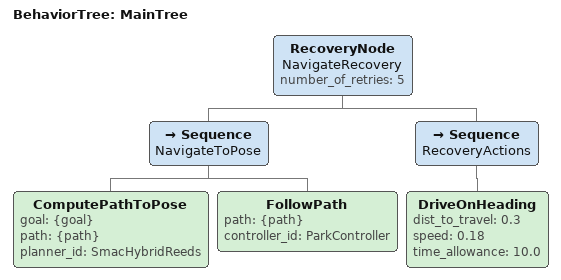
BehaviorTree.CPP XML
<?xml version="1.0"?>
<root main_tree_to_execute="MainTree">
  <BehaviorTree ID="MainTree">
    <RecoveryNode name="NavigateRecovery" number_of_retries="5">
      <Sequence name="NavigateToPose">
        <ComputePathToPose goal="{goal}" path="{path}" planner_id="SmacHybridReeds"/>
        <FollowPath path="{path}" controller_id="ParkController"/>
      </Sequence>
      <Sequence name="RecoveryActions">
        <DriveOnHeading dist_to_travel="0.3" speed="0.18" time_allowance="10.0"/>
      </Sequence>
    </RecoveryNode>
  </BehaviorTree>
</root>
